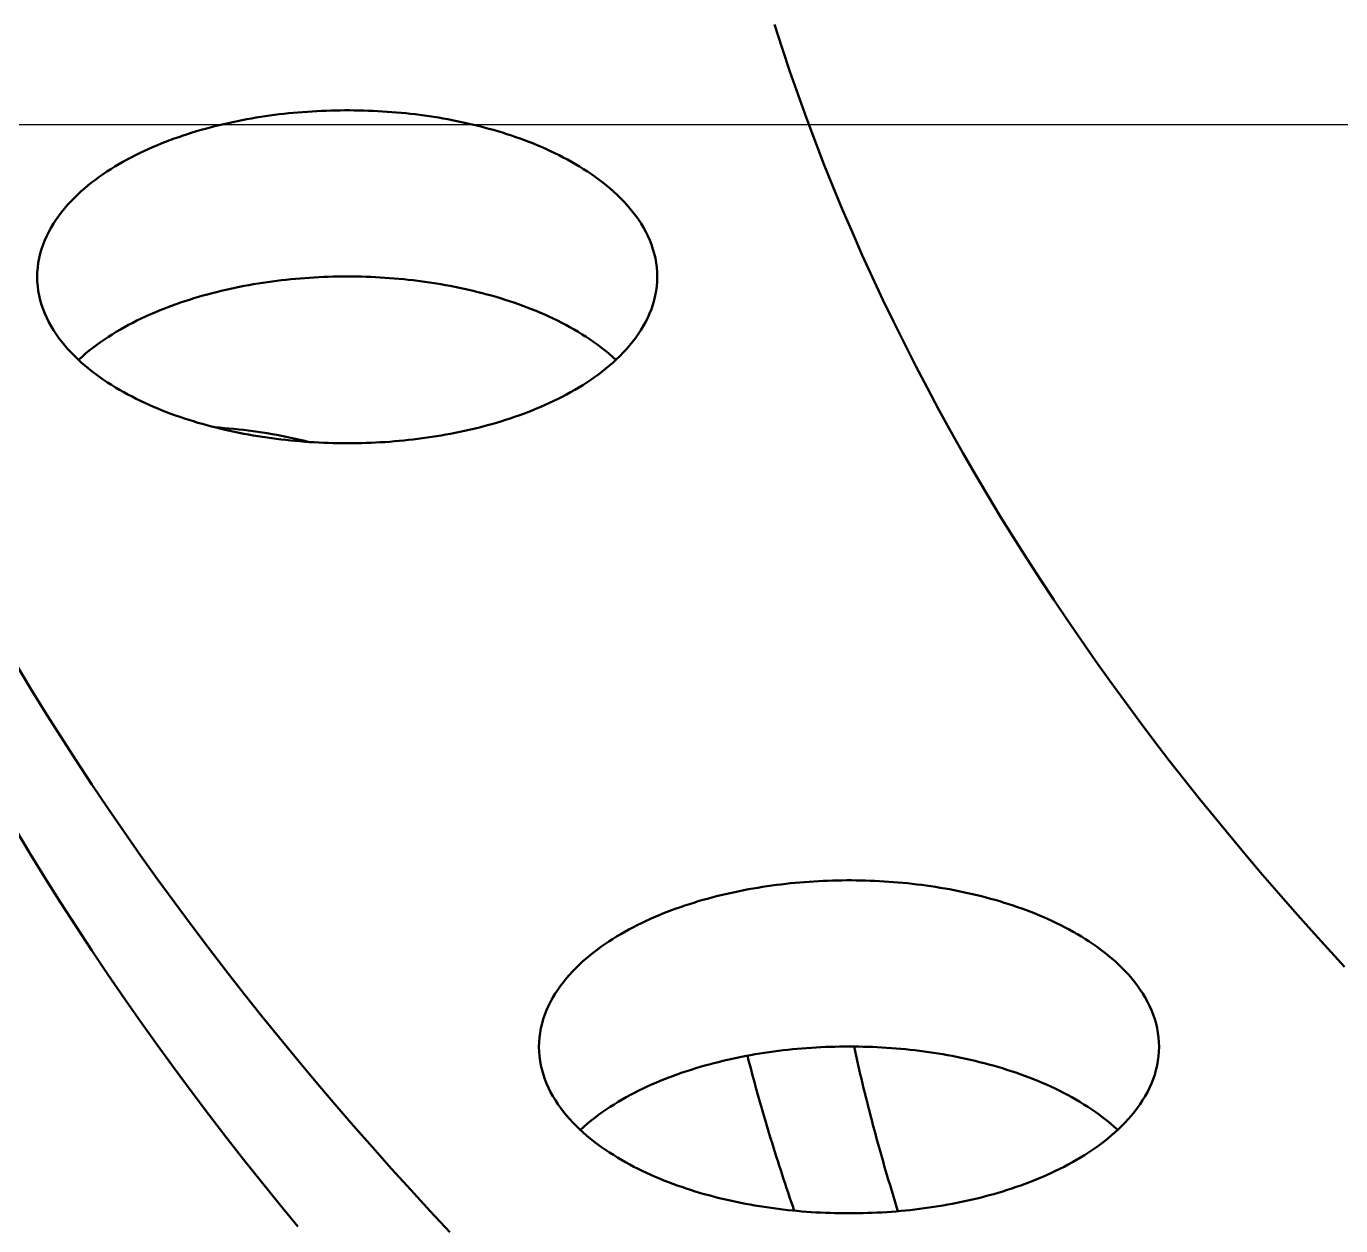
# Model space of a CAD drawing. Header units: millimetres. Extents: x 0 to 841, y 0 to 594.
# Drawn here: x 158.03 to 191.67, y 310.34 to 341.02 of the extents above; entities that cross this region are included whole.
import ezdxf

# ---------------------------------------------------------------- set-up
doc = ezdxf.new("R2010")
doc.units = ezdxf.units.MM
for name, color, linetype, lineweight in [('COTA', 7, 'CONTINUOUS', 25), ('FINA', 7, 'CONTINUOUS', 25), ('VIS', 7, 'CONTINUOUS', 50)]:
    doc.layers.add(name, color=color, linetype=linetype, lineweight=lineweight)

msp = doc.modelspace()

# ---------------------------------------------------------------- linework, layer by layer
at = {"layer": 'COTA'}
msp.add_line((335.5, 338.504), (144.213, 338.504), dxfattribs=at)
at = {"layer": 'FINA'}
for points in [[(177.18, 341.065), (177.373, 340.464), (177.572, 339.865), (177.779, 339.268), (177.994, 338.675), (178.215, 338.083), (178.443, 337.495), (178.678, 336.909), (178.92, 336.326), (179.169, 335.746), (179.424, 335.168), (179.685, 334.594), (179.953, 334.022), (180.228, 333.454), (180.508, 332.888), (180.795, 332.326), (181.088, 331.767), (181.386, 331.21), (181.69, 330.657), (182, 330.108), (182.316, 329.561), (182.637, 329.017), (182.964, 328.477), (183.296, 327.94), (183.633, 327.407), (183.975, 326.876), (184.322, 326.349), (184.674, 325.825), (185.032, 325.305), (185.393, 324.787), (185.76, 324.274), (186.131, 323.763), (186.507, 323.256), (186.887, 322.752), (187.271, 322.251), (187.66, 321.754), (188.053, 321.26), (188.45, 320.769), (188.851, 320.282), (189.256, 319.797), (189.665, 319.317), (190.078, 318.839), (190.494, 318.365), (190.915, 317.893), (191.338, 317.426), (191.766, 316.961)], [(177.18, 341.065), (177.373, 340.464), (177.572, 339.865), (177.779, 339.268), (177.994, 338.675), (178.215, 338.083), (178.443, 337.495), (178.678, 336.909), (178.92, 336.326), (179.169, 335.746), (179.424, 335.168), (179.685, 334.594), (179.953, 334.022), (180.228, 333.454), (180.508, 332.888), (180.795, 332.326), (181.088, 331.767), (181.386, 331.21), (181.69, 330.657), (182, 330.108), (182.316, 329.561), (182.637, 329.017), (182.964, 328.477), (183.296, 327.94), (183.633, 327.407), (183.975, 326.876), (184.322, 326.349), (184.674, 325.825), (185.032, 325.305), (185.393, 324.787), (185.76, 324.274), (186.131, 323.763), (186.507, 323.256), (186.887, 322.752), (187.271, 322.251), (187.66, 321.754), (188.053, 321.26), (188.45, 320.769), (188.851, 320.282), (189.256, 319.797), (189.665, 319.317), (190.078, 318.839), (190.494, 318.365), (190.915, 317.893), (191.338, 317.426), (191.766, 316.961)], [(158.31, 334.615), (158.313, 334.735), (158.323, 334.854), (158.338, 334.974), (158.36, 335.092), (158.388, 335.209), (158.421, 335.324), (158.46, 335.438), (158.504, 335.55), (158.553, 335.66), (158.606, 335.767), (158.664, 335.873), (158.726, 335.976), (158.792, 336.076), (158.861, 336.174), (158.934, 336.27), (159.01, 336.363), (159.088, 336.454), (159.17, 336.543), (159.253, 336.629), (159.339, 336.713), (159.428, 336.794), (159.518, 336.874), (159.61, 336.951), (159.704, 337.026), (159.799, 337.099), (159.896, 337.17), (159.995, 337.239), (160.094, 337.306), (160.195, 337.371), (160.298, 337.434), (160.401, 337.496), (160.505, 337.556), (160.61, 337.614), (160.716, 337.67), (160.823, 337.725), (160.931, 337.778), (161.04, 337.83), (161.149, 337.88), (161.259, 337.928), (161.37, 337.975), (161.481, 338.021), (161.593, 338.065), (161.705, 338.108), (161.818, 338.15), (161.931, 338.19), (162.045, 338.229), (162.159, 338.266), (162.273, 338.302), (162.388, 338.337), (162.504, 338.371), (162.619, 338.404), (162.735, 338.435), (162.852, 338.465), (162.968, 338.494), (163.085, 338.522), (163.203, 338.549), (163.32, 338.574), (163.438, 338.599), (163.556, 338.622), (163.674, 338.644), (163.792, 338.666), (163.91, 338.686), (164.029, 338.705), (164.148, 338.723), (164.267, 338.74), (164.386, 338.756), (164.505, 338.771), (164.625, 338.784), (164.744, 338.797), (164.864, 338.809), (164.983, 338.82), (165.103, 338.83), (165.223, 338.839), (165.343, 338.847), (165.463, 338.853), (165.583, 338.859), (165.703, 338.864), (165.823, 338.868), (165.943, 338.871), (166.064, 338.873), (166.184, 338.874), (166.304, 338.874), (166.424, 338.873), (166.544, 338.871), (166.664, 338.868), (166.785, 338.864), (166.905, 338.859), (167.025, 338.853), (167.145, 338.847), (167.265, 338.839), (167.385, 338.83), (167.504, 338.82), (167.624, 338.809), (167.744, 338.797), (167.863, 338.784), (167.982, 338.771), (168.102, 338.756), (168.221, 338.74), (168.34, 338.723), (168.459, 338.705), (168.577, 338.686), (168.696, 338.666), (168.814, 338.644), (168.932, 338.622), (169.05, 338.599), (169.168, 338.574), (169.285, 338.549), (169.402, 338.522), (169.519, 338.494), (169.636, 338.465), (169.752, 338.435), (169.868, 338.404), (169.984, 338.371), (170.099, 338.337), (170.214, 338.302), (170.329, 338.266), (170.443, 338.229), (170.557, 338.19), (170.67, 338.15), (170.783, 338.108), (170.895, 338.065), (171.007, 338.021), (171.118, 337.975), (171.229, 337.928), (171.339, 337.88), (171.448, 337.83), (171.557, 337.778), (171.664, 337.725), (171.771, 337.67), (171.877, 337.614), (171.983, 337.556), (172.087, 337.496), (172.19, 337.434), (172.292, 337.371), (172.393, 337.306), (172.493, 337.239), (172.591, 337.17), (172.688, 337.099), (172.784, 337.026), (172.878, 336.951), (172.97, 336.874), (173.06, 336.794), (173.148, 336.713), (173.234, 336.629), (173.318, 336.543), (173.4, 336.454), (173.478, 336.363), (173.554, 336.27), (173.627, 336.174), (173.696, 336.076), (173.762, 335.976), (173.824, 335.873), (173.882, 335.767), (173.935, 335.66), (173.984, 335.55), (174.028, 335.438), (174.067, 335.324), (174.1, 335.209), (174.128, 335.092), (174.149, 334.974), (174.165, 334.854), (174.174, 334.735), (174.178, 334.615)], [(171.854, 331.603), (171.747, 331.546), (171.639, 331.492), (171.53, 331.438), (171.421, 331.387), (171.311, 331.337), (171.2, 331.288), (171.089, 331.241), (170.977, 331.196), (170.864, 331.152), (170.751, 331.109), (170.637, 331.068), (170.523, 331.028), (170.409, 330.989), (170.294, 330.952), (170.178, 330.916), (170.063, 330.881), (169.946, 330.847), (169.83, 330.815), (169.713, 330.784), (169.596, 330.754), (169.479, 330.725), (169.361, 330.697), (169.243, 330.671), (169.125, 330.646), (169.006, 330.621), (168.887, 330.598), (168.769, 330.576), (168.649, 330.556), (168.53, 330.536), (168.411, 330.517), (168.291, 330.499), (168.171, 330.483), (168.051, 330.467), (167.931, 330.452), (167.811, 330.439), (167.691, 330.426), (167.571, 330.415), (167.45, 330.405), (167.33, 330.395), (167.209, 330.387), (167.088, 330.379), (166.968, 330.373), (166.847, 330.367), (166.726, 330.363), (166.605, 330.359), (166.484, 330.357), (166.363, 330.355), (166.242, 330.355), (166.122, 330.355), (166.001, 330.357), (165.88, 330.359), (165.759, 330.363), (165.638, 330.367), (165.517, 330.373), (165.397, 330.379), (165.276, 330.387), (165.155, 330.395), (165.035, 330.405), (164.914, 330.415), (164.794, 330.427), (164.674, 330.439), (164.553, 330.453), (164.433, 330.467), (164.314, 330.483), (164.194, 330.5), (164.074, 330.517), (163.955, 330.536), (163.835, 330.556), (163.716, 330.577), (163.597, 330.599), (163.479, 330.622), (163.36, 330.646), (163.242, 330.672), (163.124, 330.698), (163.006, 330.726), (162.889, 330.755), (162.772, 330.785), (162.655, 330.816), (162.539, 330.848), (162.422, 330.882), (162.307, 330.917), (162.191, 330.953), (162.076, 330.99), (161.962, 331.029), (161.848, 331.069), (161.734, 331.11), (161.621, 331.153), (161.508, 331.197), (161.396, 331.243), (161.285, 331.29), (161.174, 331.338), (161.064, 331.388), (160.955, 331.44), (160.846, 331.493), (160.738, 331.548), (160.631, 331.604), (160.525, 331.662), (160.42, 331.722), (160.316, 331.783), (160.213, 331.847), (160.111, 331.912), (160.011, 331.979), (159.912, 332.048), (159.814, 332.119), (159.718, 332.192), (159.623, 332.268), (159.53, 332.345), (159.439, 332.425), (159.35, 332.506), (159.263, 332.591), (159.178, 332.677), (159.096, 332.766), (159.017, 332.857), (158.941, 332.951), (158.867, 333.047), (158.797, 333.145), (158.731, 333.246), (158.668, 333.35), (158.61, 333.455), (158.555, 333.564), (158.506, 333.674), (158.462, 333.786), (158.422, 333.901), (158.389, 334.017), (158.361, 334.134), (158.339, 334.253), (158.323, 334.373), (158.313, 334.494), (158.31, 334.615)], [(159.369, 332.488), (159.458, 332.569), (159.549, 332.648), (159.642, 332.725), (159.737, 332.8), (159.833, 332.872), (159.931, 332.942), (160.03, 333.011), (160.131, 333.077), (160.232, 333.142), (160.335, 333.205), (160.439, 333.266), (160.544, 333.325), (160.65, 333.383), (160.757, 333.439), (160.864, 333.493), (160.973, 333.546), (161.082, 333.597), (161.192, 333.647), (161.302, 333.695), (161.413, 333.741), (161.525, 333.786), (161.637, 333.83), (161.75, 333.873), (161.863, 333.914), (161.977, 333.953), (162.091, 333.992), (162.206, 334.029), (162.321, 334.065), (162.436, 334.099), (162.552, 334.133), (162.668, 334.165), (162.785, 334.196), (162.901, 334.225), (163.019, 334.254), (163.136, 334.281), (163.253, 334.308), (163.371, 334.333), (163.489, 334.357), (163.608, 334.38), (163.726, 334.402), (163.845, 334.423), (163.964, 334.442), (164.083, 334.461), (164.202, 334.478), (164.321, 334.495), (164.441, 334.51), (164.561, 334.525), (164.68, 334.538), (164.8, 334.551), (164.92, 334.562), (165.04, 334.573), (165.16, 334.582), (165.281, 334.59), (165.401, 334.598), (165.521, 334.604), (165.642, 334.61), (165.762, 334.614), (165.882, 334.618), (166.003, 334.62), (166.123, 334.621), (166.244, 334.622), (166.364, 334.621), (166.485, 334.62), (166.605, 334.618), (166.726, 334.614), (166.846, 334.61), (166.967, 334.604), (167.087, 334.598), (167.207, 334.59), (167.327, 334.582), (167.448, 334.573), (167.568, 334.562), (167.688, 334.551), (167.807, 334.538), (167.927, 334.525), (168.047, 334.51), (168.166, 334.495), (168.286, 334.478), (168.405, 334.461), (168.524, 334.442), (168.643, 334.423), (168.762, 334.402), (168.88, 334.38), (168.998, 334.357), (169.116, 334.333), (169.234, 334.308), (169.352, 334.281), (169.469, 334.254), (169.586, 334.225), (169.703, 334.196), (169.82, 334.165), (169.936, 334.133), (170.051, 334.099), (170.167, 334.065), (170.282, 334.029), (170.397, 333.992), (170.511, 333.953), (170.625, 333.914), (170.738, 333.873), (170.851, 333.83), (170.963, 333.786), (171.075, 333.741), (171.186, 333.695), (171.296, 333.647), (171.406, 333.597), (171.515, 333.546), (171.624, 333.493), (171.731, 333.439), (171.838, 333.383), (171.944, 333.325), (172.049, 333.266), (172.153, 333.205), (172.255, 333.142), (172.357, 333.077), (172.457, 333.011), (172.557, 332.942), (172.654, 332.872), (172.751, 332.8), (172.845, 332.725), (172.938, 332.648), (173.029, 332.569), (173.119, 332.488)], [(174.178, 334.615), (174.174, 334.494), (174.165, 334.373), (174.149, 334.253), (174.127, 334.134), (174.099, 334.016), (174.065, 333.9), (174.026, 333.786), (173.981, 333.673), (173.932, 333.563), (173.878, 333.455), (173.819, 333.349), (173.757, 333.245), (173.69, 333.144), (173.62, 333.046), (173.546, 332.95), (173.47, 332.856), (173.39, 332.765), (173.308, 332.676), (173.224, 332.589), (173.137, 332.505), (173.047, 332.423), (172.956, 332.344), (172.863, 332.266), (172.769, 332.191), (172.672, 332.118), (172.574, 332.047), (172.475, 331.978), (172.374, 331.911), (172.272, 331.845), (172.169, 331.782), (172.065, 331.72), (171.96, 331.661), (171.854, 331.603)], [(162.855, 330.763), (162.977, 330.755), (163.1, 330.745), (163.222, 330.734), (163.345, 330.723), (163.467, 330.71), (163.589, 330.696), (163.711, 330.681), (163.833, 330.665), (163.955, 330.648), (164.076, 330.63), (164.198, 330.611), (164.319, 330.59), (164.44, 330.569), (164.561, 330.546), (164.681, 330.523), (164.802, 330.498), (164.922, 330.472), (165.041, 330.445), (165.161, 330.416), (165.28, 330.387)], [(157.753, 324.73), (158.132, 324.102), (158.518, 323.477), (158.91, 322.857), (159.308, 322.24), (159.712, 321.627), (160.122, 321.018), (160.537, 320.413), (160.958, 319.811), (161.384, 319.214), (161.815, 318.62), (162.252, 318.03), (162.694, 317.444), (163.141, 316.862), (163.593, 316.284), (164.05, 315.709), (164.512, 315.139), (164.978, 314.572), (165.449, 314.009), (165.925, 313.45), (166.405, 312.894), (166.889, 312.343), (167.377, 311.795), (167.87, 311.251), (168.367, 310.711), (168.868, 310.174)], [(157.753, 320.478), (158.132, 319.849), (158.518, 319.225), (158.91, 318.605), (159.308, 317.988), (159.712, 317.375), (160.122, 316.766), (160.537, 316.16), (160.958, 315.559), (161.384, 314.962), (161.815, 314.368), (162.252, 313.778), (162.694, 313.192), (163.141, 312.61), (163.593, 312.031), (164.05, 311.457), (164.512, 310.886), (164.978, 310.32)], [(171.15, 314.913), (171.153, 315.034), (171.163, 315.153), (171.178, 315.273), (171.2, 315.391), (171.228, 315.508), (171.261, 315.623), (171.3, 315.737), (171.344, 315.849), (171.393, 315.959), (171.446, 316.066), (171.504, 316.172), (171.566, 316.274), (171.632, 316.375), (171.701, 316.473), (171.774, 316.569), (171.85, 316.662), (171.928, 316.753), (172.009, 316.842), (172.093, 316.928), (172.179, 317.012), (172.268, 317.093), (172.358, 317.173), (172.45, 317.25), (172.544, 317.325), (172.639, 317.398), (172.736, 317.469), (172.835, 317.538), (172.934, 317.605), (173.035, 317.67), (173.138, 317.733), (173.241, 317.795), (173.345, 317.855), (173.45, 317.913), (173.556, 317.969), (173.663, 318.024), (173.771, 318.077), (173.88, 318.129), (173.989, 318.179), (174.099, 318.227), (174.21, 318.274), (174.321, 318.32), (174.432, 318.364), (174.545, 318.407), (174.658, 318.449), (174.771, 318.489), (174.885, 318.528), (174.999, 318.565), (175.113, 318.601), (175.228, 318.636), (175.344, 318.67), (175.459, 318.703), (175.575, 318.734), (175.692, 318.764), (175.808, 318.793), (175.925, 318.821), (176.042, 318.848), (176.16, 318.873), (176.278, 318.898), (176.395, 318.921), (176.514, 318.943), (176.632, 318.965), (176.75, 318.985), (176.869, 319.004), (176.988, 319.022), (177.107, 319.039), (177.226, 319.055), (177.345, 319.07), (177.465, 319.083), (177.584, 319.096), (177.704, 319.108), (177.823, 319.119), (177.943, 319.129), (178.063, 319.138), (178.183, 319.146), (178.303, 319.152), (178.423, 319.158), (178.543, 319.163), (178.663, 319.167), (178.783, 319.17), (178.904, 319.172), (179.024, 319.173), (179.144, 319.173), (179.264, 319.172), (179.384, 319.17), (179.504, 319.167), (179.625, 319.163), (179.745, 319.158), (179.865, 319.152), (179.985, 319.146), (180.105, 319.138), (180.224, 319.129), (180.344, 319.119), (180.464, 319.108), (180.584, 319.096), (180.703, 319.083), (180.822, 319.07), (180.942, 319.055), (181.061, 319.039), (181.18, 319.022), (181.299, 319.004), (181.417, 318.985), (181.536, 318.965), (181.654, 318.943), (181.772, 318.921), (181.89, 318.898), (182.008, 318.873), (182.125, 318.848), (182.242, 318.821), (182.359, 318.793), (182.476, 318.764), (182.592, 318.734), (182.708, 318.703), (182.824, 318.67), (182.939, 318.636), (183.054, 318.601), (183.169, 318.565), (183.283, 318.528), (183.397, 318.489), (183.51, 318.449), (183.623, 318.407), (183.735, 318.364), (183.847, 318.32), (183.958, 318.274), (184.069, 318.227), (184.179, 318.179), (184.288, 318.129), (184.396, 318.077), (184.504, 318.024), (184.611, 317.969), (184.717, 317.913), (184.823, 317.855), (184.927, 317.795), (185.03, 317.733), (185.132, 317.67), (185.233, 317.605), (185.333, 317.538), (185.431, 317.469), (185.528, 317.398), (185.624, 317.325), (185.718, 317.25), (185.81, 317.173), (185.9, 317.093), (185.988, 317.012), (186.074, 316.928), (186.158, 316.842), (186.24, 316.753), (186.318, 316.662), (186.394, 316.569), (186.467, 316.473), (186.536, 316.375), (186.602, 316.274), (186.664, 316.172), (186.722, 316.066), (186.775, 315.959), (186.824, 315.849), (186.868, 315.737), (186.907, 315.623), (186.94, 315.508), (186.968, 315.391), (186.989, 315.273), (187.005, 315.153), (187.014, 315.034), (187.018, 314.913)], [(184.694, 311.902), (184.587, 311.845), (184.479, 311.79), (184.37, 311.737), (184.261, 311.686), (184.151, 311.636), (184.04, 311.587), (183.929, 311.54), (183.817, 311.495), (183.704, 311.451), (183.591, 311.408), (183.477, 311.367), (183.363, 311.327), (183.249, 311.288), (183.134, 311.251), (183.018, 311.215), (182.903, 311.18), (182.786, 311.146), (182.67, 311.114), (182.553, 311.083), (182.436, 311.053), (182.318, 311.024), (182.201, 310.996), (182.083, 310.97), (181.965, 310.945), (181.846, 310.92), (181.727, 310.897), (181.609, 310.875), (181.489, 310.854), (181.37, 310.835), (181.251, 310.816), (181.131, 310.798), (181.011, 310.782), (180.891, 310.766), (180.771, 310.751), (180.651, 310.738), (180.531, 310.725), (180.411, 310.714), (180.29, 310.703), (180.17, 310.694), (180.049, 310.686), (179.928, 310.678), (179.808, 310.672), (179.687, 310.666), (179.566, 310.662), (179.445, 310.658), (179.324, 310.656), (179.203, 310.654), (179.082, 310.654), (178.961, 310.654), (178.841, 310.656), (178.72, 310.658), (178.599, 310.662), (178.478, 310.666), (178.357, 310.672), (178.236, 310.678), (178.116, 310.686), (177.995, 310.694), (177.875, 310.704), (177.754, 310.714), (177.634, 310.726), (177.514, 310.738), (177.393, 310.752), (177.273, 310.766), (177.153, 310.782), (177.034, 310.799), (176.914, 310.816), (176.795, 310.835), (176.675, 310.855), (176.556, 310.876), (176.437, 310.898), (176.319, 310.921), (176.2, 310.945), (176.082, 310.971), (175.964, 310.997), (175.846, 311.025), (175.729, 311.053), (175.612, 311.083), (175.495, 311.115), (175.379, 311.147), (175.262, 311.181), (175.147, 311.215), (175.031, 311.252), (174.916, 311.289), (174.802, 311.328), (174.688, 311.368), (174.574, 311.409), (174.461, 311.452), (174.348, 311.496), (174.236, 311.541), (174.125, 311.589), (174.014, 311.637), (173.904, 311.687), (173.795, 311.739), (173.686, 311.792), (173.578, 311.846), (173.471, 311.903), (173.365, 311.961), (173.26, 312.021), (173.156, 312.082), (173.053, 312.146), (172.951, 312.211), (172.851, 312.278), (172.752, 312.347), (172.654, 312.418), (172.558, 312.491), (172.463, 312.567), (172.37, 312.644), (172.279, 312.724), (172.19, 312.805), (172.103, 312.889), (172.018, 312.976), (171.936, 313.065), (171.857, 313.156), (171.78, 313.25), (171.707, 313.346), (171.637, 313.444), (171.571, 313.545), (171.508, 313.649), (171.449, 313.754), (171.395, 313.863), (171.346, 313.973), (171.301, 314.085), (171.262, 314.2), (171.229, 314.316), (171.201, 314.433), (171.179, 314.552), (171.163, 314.672), (171.153, 314.793), (171.15, 314.913)], [(172.209, 312.787), (172.298, 312.868), (172.389, 312.947), (172.482, 313.024), (172.577, 313.098), (172.673, 313.171), (172.771, 313.241), (172.87, 313.31), (172.971, 313.376), (173.072, 313.441), (173.175, 313.504), (173.279, 313.565), (173.384, 313.624), (173.49, 313.682), (173.597, 313.738), (173.704, 313.792), (173.813, 313.845), (173.922, 313.896), (174.031, 313.945), (174.142, 313.994), (174.253, 314.04), (174.365, 314.085), (174.477, 314.129), (174.59, 314.172), (174.703, 314.213), (174.817, 314.252), (174.931, 314.291), (175.046, 314.328), (175.161, 314.364), (175.276, 314.398), (175.392, 314.432), (175.508, 314.464), (175.625, 314.495), (175.741, 314.524), (175.858, 314.553), (175.976, 314.58), (176.093, 314.607), (176.211, 314.632), (176.329, 314.656), (176.448, 314.679), (176.566, 314.701), (176.685, 314.721), (176.804, 314.741), (176.923, 314.76), (177.042, 314.777), (177.161, 314.794), (177.281, 314.809), (177.401, 314.824), (177.52, 314.837), (177.64, 314.85), (177.76, 314.861), (177.88, 314.872), (178, 314.881), (178.12, 314.889), (178.241, 314.897), (178.361, 314.903), (178.481, 314.909), (178.602, 314.913), (178.722, 314.916), (178.843, 314.919), (178.963, 314.92), (179.084, 314.921), (179.204, 314.92), (179.325, 314.919), (179.445, 314.916), (179.566, 314.913), (179.686, 314.909), (179.807, 314.903), (179.927, 314.897), (180.047, 314.889), (180.167, 314.881), (180.288, 314.872), (180.408, 314.861), (180.528, 314.85), (180.647, 314.837), (180.767, 314.824), (180.887, 314.809), (181.006, 314.794), (181.126, 314.777), (181.245, 314.76), (181.364, 314.741), (181.483, 314.721), (181.601, 314.701), (181.72, 314.679), (181.838, 314.656), (181.956, 314.632), (182.074, 314.607), (182.192, 314.58), (182.309, 314.553), (182.426, 314.524), (182.543, 314.495), (182.659, 314.464), (182.776, 314.432), (182.891, 314.398), (183.007, 314.364), (183.122, 314.328), (183.237, 314.291), (183.351, 314.252), (183.465, 314.213), (183.578, 314.172), (183.691, 314.129), (183.803, 314.085), (183.915, 314.04), (184.026, 313.994), (184.136, 313.945), (184.246, 313.896), (184.355, 313.845), (184.464, 313.792), (184.571, 313.738), (184.678, 313.682), (184.784, 313.624), (184.889, 313.565), (184.992, 313.504), (185.095, 313.441), (185.197, 313.376), (185.297, 313.31), (185.397, 313.241), (185.494, 313.171), (185.591, 313.098), (185.685, 313.024), (185.778, 312.947), (185.869, 312.868), (185.959, 312.787)], [(179.212, 314.92), (179.238, 314.802), (179.265, 314.684), (179.291, 314.566), (179.318, 314.447), (179.346, 314.329), (179.373, 314.211), (179.401, 314.093), (179.429, 313.976), (179.458, 313.858), (179.487, 313.74), (179.516, 313.623), (179.545, 313.505), (179.575, 313.388), (179.605, 313.27), (179.635, 313.153), (179.666, 313.036), (179.697, 312.918), (179.728, 312.801), (179.759, 312.684), (179.791, 312.567), (179.823, 312.45), (179.855, 312.334), (179.888, 312.217), (179.921, 312.1), (179.954, 311.984), (179.987, 311.867), (180.021, 311.751), (180.055, 311.635), (180.089, 311.518), (180.124, 311.402), (180.159, 311.286), (180.194, 311.17), (180.229, 311.054), (180.265, 310.939), (180.301, 310.823), (180.337, 310.707)], [(187.018, 314.913), (187.014, 314.793), (187.005, 314.672), (186.989, 314.552), (186.967, 314.433), (186.939, 314.315), (186.905, 314.199), (186.866, 314.085), (186.821, 313.972), (186.772, 313.862), (186.718, 313.754), (186.659, 313.648), (186.597, 313.544), (186.53, 313.443), (186.46, 313.345), (186.386, 313.248), (186.31, 313.155), (186.23, 313.064), (186.148, 312.975), (186.064, 312.888), (185.977, 312.804), (185.887, 312.722), (185.796, 312.643), (185.703, 312.565), (185.609, 312.49), (185.512, 312.417), (185.414, 312.346), (185.315, 312.277), (185.214, 312.21), (185.112, 312.144), (185.009, 312.081), (184.905, 312.019), (184.8, 311.96), (184.694, 311.902)], [(176.483, 314.685), (176.513, 314.567), (176.544, 314.45), (176.576, 314.332), (176.607, 314.214), (176.639, 314.096), (176.671, 313.979), (176.703, 313.861), (176.736, 313.744), (176.769, 313.627), (176.802, 313.509), (176.836, 313.392), (176.87, 313.275), (176.904, 313.158), (176.938, 313.041), (176.973, 312.924), (177.008, 312.808), (177.043, 312.691), (177.078, 312.574), (177.114, 312.458), (177.15, 312.341), (177.186, 312.225), (177.223, 312.109), (177.26, 311.993), (177.297, 311.877), (177.335, 311.761), (177.372, 311.645), (177.41, 311.529), (177.449, 311.413), (177.487, 311.298), (177.526, 311.182), (177.565, 311.067), (177.604, 310.951), (177.644, 310.836), (177.684, 310.721)]]:
    msp.add_lwpolyline(points, dxfattribs=at)
at = {"layer": 'VIS'}
for points in [[(177.18, 341.065), (177.373, 340.464), (177.572, 339.865), (177.779, 339.268), (177.994, 338.675), (178.215, 338.083), (178.443, 337.495), (178.678, 336.909), (178.92, 336.326), (179.169, 335.746), (179.424, 335.168), (179.685, 334.594), (179.953, 334.022), (180.228, 333.454), (180.508, 332.888), (180.795, 332.326), (181.088, 331.767), (181.386, 331.21), (181.69, 330.657), (182, 330.108), (182.316, 329.561), (182.637, 329.017), (182.964, 328.477), (183.296, 327.94), (183.633, 327.407), (183.975, 326.876), (184.322, 326.349), (184.674, 325.825), (185.032, 325.305), (185.393, 324.787), (185.76, 324.274), (186.131, 323.763), (186.507, 323.256), (186.887, 322.752), (187.271, 322.251), (187.66, 321.754), (188.053, 321.26), (188.45, 320.769), (188.851, 320.282), (189.256, 319.797), (189.665, 319.317), (190.078, 318.839), (190.494, 318.365), (190.915, 317.893), (191.338, 317.426), (191.766, 316.961)], [(177.18, 341.065), (177.373, 340.464), (177.572, 339.865), (177.779, 339.268), (177.994, 338.675), (178.215, 338.083), (178.443, 337.495), (178.678, 336.909), (178.92, 336.326), (179.169, 335.746), (179.424, 335.168), (179.685, 334.594), (179.953, 334.022), (180.228, 333.454), (180.508, 332.888), (180.795, 332.326), (181.088, 331.767), (181.386, 331.21), (181.69, 330.657), (182, 330.108), (182.316, 329.561), (182.637, 329.017), (182.964, 328.477), (183.296, 327.94), (183.633, 327.407), (183.975, 326.876), (184.322, 326.349), (184.674, 325.825), (185.032, 325.305), (185.393, 324.787), (185.76, 324.274), (186.131, 323.763), (186.507, 323.256), (186.887, 322.752), (187.271, 322.251), (187.66, 321.754), (188.053, 321.26), (188.45, 320.769), (188.851, 320.282), (189.256, 319.797), (189.665, 319.317), (190.078, 318.839), (190.494, 318.365), (190.915, 317.893), (191.338, 317.426), (191.766, 316.961)], [(158.31, 334.615), (158.313, 334.735), (158.323, 334.854), (158.338, 334.974), (158.36, 335.092), (158.388, 335.209), (158.421, 335.324), (158.46, 335.438), (158.504, 335.55), (158.553, 335.66), (158.606, 335.767), (158.664, 335.873), (158.726, 335.976), (158.792, 336.076), (158.861, 336.174), (158.934, 336.27), (159.01, 336.363), (159.088, 336.454), (159.17, 336.543), (159.253, 336.629), (159.339, 336.713), (159.428, 336.794), (159.518, 336.874), (159.61, 336.951), (159.704, 337.026), (159.799, 337.099), (159.896, 337.17), (159.995, 337.239), (160.094, 337.306), (160.195, 337.371), (160.298, 337.434), (160.401, 337.496), (160.505, 337.556), (160.61, 337.614), (160.716, 337.67), (160.823, 337.725), (160.931, 337.778), (161.04, 337.83), (161.149, 337.88), (161.259, 337.928), (161.37, 337.975), (161.481, 338.021), (161.593, 338.065), (161.705, 338.108), (161.818, 338.15), (161.931, 338.19), (162.045, 338.229), (162.159, 338.266), (162.273, 338.302), (162.388, 338.337), (162.504, 338.371), (162.619, 338.404), (162.735, 338.435), (162.852, 338.465), (162.968, 338.494), (163.085, 338.522), (163.203, 338.549), (163.32, 338.574), (163.438, 338.599), (163.556, 338.622), (163.674, 338.644), (163.792, 338.666), (163.91, 338.686), (164.029, 338.705), (164.148, 338.723), (164.267, 338.74), (164.386, 338.756), (164.505, 338.771), (164.625, 338.784), (164.744, 338.797), (164.864, 338.809), (164.983, 338.82), (165.103, 338.83), (165.223, 338.839), (165.343, 338.847), (165.463, 338.853), (165.583, 338.859), (165.703, 338.864), (165.823, 338.868), (165.943, 338.871), (166.064, 338.873), (166.184, 338.874), (166.304, 338.874), (166.424, 338.873), (166.544, 338.871), (166.664, 338.868), (166.785, 338.864), (166.905, 338.859), (167.025, 338.853), (167.145, 338.847), (167.265, 338.839), (167.385, 338.83), (167.504, 338.82), (167.624, 338.809), (167.744, 338.797), (167.863, 338.784), (167.982, 338.771), (168.102, 338.756), (168.221, 338.74), (168.34, 338.723), (168.459, 338.705), (168.577, 338.686), (168.696, 338.666), (168.814, 338.644), (168.932, 338.622), (169.05, 338.599), (169.168, 338.574), (169.285, 338.549), (169.402, 338.522), (169.519, 338.494), (169.636, 338.465), (169.752, 338.435), (169.868, 338.404), (169.984, 338.371), (170.099, 338.337), (170.214, 338.302), (170.329, 338.266), (170.443, 338.229), (170.557, 338.19), (170.67, 338.15), (170.783, 338.108), (170.895, 338.065), (171.007, 338.021), (171.118, 337.975), (171.229, 337.928), (171.339, 337.88), (171.448, 337.83), (171.557, 337.778), (171.664, 337.725), (171.771, 337.67), (171.877, 337.614), (171.983, 337.556), (172.087, 337.496), (172.19, 337.434), (172.292, 337.371), (172.393, 337.306), (172.493, 337.239), (172.591, 337.17), (172.688, 337.099), (172.784, 337.026), (172.878, 336.951), (172.97, 336.874), (173.06, 336.794), (173.148, 336.713), (173.234, 336.629), (173.318, 336.543), (173.4, 336.454), (173.478, 336.363), (173.554, 336.27), (173.627, 336.174), (173.696, 336.076), (173.762, 335.976), (173.824, 335.873), (173.882, 335.767), (173.935, 335.66), (173.984, 335.55), (174.028, 335.438), (174.067, 335.324), (174.1, 335.209), (174.128, 335.092), (174.149, 334.974), (174.165, 334.854), (174.174, 334.735), (174.178, 334.615)], [(171.854, 331.603), (171.747, 331.546), (171.639, 331.492), (171.53, 331.438), (171.421, 331.387), (171.311, 331.337), (171.2, 331.288), (171.089, 331.241), (170.977, 331.196), (170.864, 331.152), (170.751, 331.109), (170.637, 331.068), (170.523, 331.028), (170.409, 330.989), (170.294, 330.952), (170.178, 330.916), (170.063, 330.881), (169.946, 330.847), (169.83, 330.815), (169.713, 330.784), (169.596, 330.754), (169.479, 330.725), (169.361, 330.697), (169.243, 330.671), (169.125, 330.646), (169.006, 330.621), (168.887, 330.598), (168.769, 330.576), (168.649, 330.556), (168.53, 330.536), (168.411, 330.517), (168.291, 330.499), (168.171, 330.483), (168.051, 330.467), (167.931, 330.452), (167.811, 330.439), (167.691, 330.426), (167.571, 330.415), (167.45, 330.405), (167.33, 330.395), (167.209, 330.387), (167.088, 330.379), (166.968, 330.373), (166.847, 330.367), (166.726, 330.363), (166.605, 330.359), (166.484, 330.357), (166.363, 330.355), (166.242, 330.355), (166.122, 330.355), (166.001, 330.357), (165.88, 330.359), (165.759, 330.363), (165.638, 330.367), (165.517, 330.373), (165.397, 330.379), (165.276, 330.387), (165.155, 330.395), (165.035, 330.405), (164.914, 330.415), (164.794, 330.427), (164.674, 330.439), (164.553, 330.453), (164.433, 330.467), (164.314, 330.483), (164.194, 330.5), (164.074, 330.517), (163.955, 330.536), (163.835, 330.556), (163.716, 330.577), (163.597, 330.599), (163.479, 330.622), (163.36, 330.646), (163.242, 330.672), (163.124, 330.698), (163.006, 330.726), (162.889, 330.755), (162.772, 330.785), (162.655, 330.816), (162.539, 330.848), (162.422, 330.882), (162.307, 330.917), (162.191, 330.953), (162.076, 330.99), (161.962, 331.029), (161.848, 331.069), (161.734, 331.11), (161.621, 331.153), (161.508, 331.197), (161.396, 331.243), (161.285, 331.29), (161.174, 331.338), (161.064, 331.388), (160.955, 331.44), (160.846, 331.493), (160.738, 331.548), (160.631, 331.604), (160.525, 331.662), (160.42, 331.722), (160.316, 331.783), (160.213, 331.847), (160.111, 331.912), (160.011, 331.979), (159.912, 332.048), (159.814, 332.119), (159.718, 332.192), (159.623, 332.268), (159.53, 332.345), (159.439, 332.425), (159.35, 332.506), (159.263, 332.591), (159.178, 332.677), (159.096, 332.766), (159.017, 332.857), (158.941, 332.951), (158.867, 333.047), (158.797, 333.145), (158.731, 333.246), (158.668, 333.35), (158.61, 333.455), (158.555, 333.564), (158.506, 333.674), (158.462, 333.786), (158.422, 333.901), (158.389, 334.017), (158.361, 334.134), (158.339, 334.253), (158.323, 334.373), (158.313, 334.494), (158.31, 334.615)], [(159.369, 332.488), (159.458, 332.569), (159.549, 332.648), (159.642, 332.725), (159.737, 332.8), (159.833, 332.872), (159.931, 332.942), (160.03, 333.011), (160.131, 333.077), (160.232, 333.142), (160.335, 333.205), (160.439, 333.266), (160.544, 333.325), (160.65, 333.383), (160.757, 333.439), (160.864, 333.493), (160.973, 333.546), (161.082, 333.597), (161.192, 333.647), (161.302, 333.695), (161.413, 333.741), (161.525, 333.786), (161.637, 333.83), (161.75, 333.873), (161.863, 333.914), (161.977, 333.953), (162.091, 333.992), (162.206, 334.029), (162.321, 334.065), (162.436, 334.099), (162.552, 334.133), (162.668, 334.165), (162.785, 334.196), (162.901, 334.225), (163.019, 334.254), (163.136, 334.281), (163.253, 334.308), (163.371, 334.333), (163.489, 334.357), (163.608, 334.38), (163.726, 334.402), (163.845, 334.423), (163.964, 334.442), (164.083, 334.461), (164.202, 334.478), (164.321, 334.495), (164.441, 334.51), (164.561, 334.525), (164.68, 334.538), (164.8, 334.551), (164.92, 334.562), (165.04, 334.573), (165.16, 334.582), (165.281, 334.59), (165.401, 334.598), (165.521, 334.604), (165.642, 334.61), (165.762, 334.614), (165.882, 334.618), (166.003, 334.62), (166.123, 334.621), (166.244, 334.622), (166.364, 334.621), (166.485, 334.62), (166.605, 334.618), (166.726, 334.614), (166.846, 334.61), (166.967, 334.604), (167.087, 334.598), (167.207, 334.59), (167.327, 334.582), (167.448, 334.573), (167.568, 334.562), (167.688, 334.551), (167.807, 334.538), (167.927, 334.525), (168.047, 334.51), (168.166, 334.495), (168.286, 334.478), (168.405, 334.461), (168.524, 334.442), (168.643, 334.423), (168.762, 334.402), (168.88, 334.38), (168.998, 334.357), (169.116, 334.333), (169.234, 334.308), (169.352, 334.281), (169.469, 334.254), (169.586, 334.225), (169.703, 334.196), (169.82, 334.165), (169.936, 334.133), (170.051, 334.099), (170.167, 334.065), (170.282, 334.029), (170.397, 333.992), (170.511, 333.953), (170.625, 333.914), (170.738, 333.873), (170.851, 333.83), (170.963, 333.786), (171.075, 333.741), (171.186, 333.695), (171.296, 333.647), (171.406, 333.597), (171.515, 333.546), (171.624, 333.493), (171.731, 333.439), (171.838, 333.383), (171.944, 333.325), (172.049, 333.266), (172.153, 333.205), (172.255, 333.142), (172.357, 333.077), (172.457, 333.011), (172.557, 332.942), (172.654, 332.872), (172.751, 332.8), (172.845, 332.725), (172.938, 332.648), (173.029, 332.569), (173.119, 332.488)], [(174.178, 334.615), (174.174, 334.494), (174.165, 334.373), (174.149, 334.253), (174.127, 334.134), (174.099, 334.016), (174.065, 333.9), (174.026, 333.786), (173.981, 333.673), (173.932, 333.563), (173.878, 333.455), (173.819, 333.349), (173.757, 333.245), (173.69, 333.144), (173.62, 333.046), (173.546, 332.95), (173.47, 332.856), (173.39, 332.765), (173.308, 332.676), (173.224, 332.589), (173.137, 332.505), (173.047, 332.423), (172.956, 332.344), (172.863, 332.266), (172.769, 332.191), (172.672, 332.118), (172.574, 332.047), (172.475, 331.978), (172.374, 331.911), (172.272, 331.845), (172.169, 331.782), (172.065, 331.72), (171.96, 331.661), (171.854, 331.603)], [(162.855, 330.763), (162.977, 330.755), (163.1, 330.745), (163.222, 330.734), (163.345, 330.723), (163.467, 330.71), (163.589, 330.696), (163.711, 330.681), (163.833, 330.665), (163.955, 330.648), (164.076, 330.63), (164.198, 330.611), (164.319, 330.59), (164.44, 330.569), (164.561, 330.546), (164.681, 330.523), (164.802, 330.498), (164.922, 330.472), (165.041, 330.445), (165.161, 330.416), (165.28, 330.387)], [(157.753, 324.73), (158.132, 324.102), (158.518, 323.477), (158.91, 322.857), (159.308, 322.24), (159.712, 321.627), (160.122, 321.018), (160.537, 320.413), (160.958, 319.811), (161.384, 319.214), (161.815, 318.62), (162.252, 318.03), (162.694, 317.444), (163.141, 316.862), (163.593, 316.284), (164.05, 315.709), (164.512, 315.139), (164.978, 314.572), (165.449, 314.009), (165.925, 313.45), (166.405, 312.894), (166.889, 312.343), (167.377, 311.795), (167.87, 311.251), (168.367, 310.711), (168.868, 310.174)], [(157.753, 320.478), (158.132, 319.849), (158.518, 319.225), (158.91, 318.605), (159.308, 317.988), (159.712, 317.375), (160.122, 316.766), (160.537, 316.16), (160.958, 315.559), (161.384, 314.962), (161.815, 314.368), (162.252, 313.778), (162.694, 313.192), (163.141, 312.61), (163.593, 312.031), (164.05, 311.457), (164.512, 310.886), (164.978, 310.32)], [(171.15, 314.913), (171.153, 315.034), (171.163, 315.153), (171.178, 315.273), (171.2, 315.391), (171.228, 315.508), (171.261, 315.623), (171.3, 315.737), (171.344, 315.849), (171.393, 315.959), (171.446, 316.066), (171.504, 316.172), (171.566, 316.274), (171.632, 316.375), (171.701, 316.473), (171.774, 316.569), (171.85, 316.662), (171.928, 316.753), (172.009, 316.842), (172.093, 316.928), (172.179, 317.012), (172.268, 317.093), (172.358, 317.173), (172.45, 317.25), (172.544, 317.325), (172.639, 317.398), (172.736, 317.469), (172.835, 317.538), (172.934, 317.605), (173.035, 317.67), (173.138, 317.733), (173.241, 317.795), (173.345, 317.855), (173.45, 317.913), (173.556, 317.969), (173.663, 318.024), (173.771, 318.077), (173.88, 318.129), (173.989, 318.179), (174.099, 318.227), (174.21, 318.274), (174.321, 318.32), (174.432, 318.364), (174.545, 318.407), (174.658, 318.449), (174.771, 318.489), (174.885, 318.528), (174.999, 318.565), (175.113, 318.601), (175.228, 318.636), (175.344, 318.67), (175.459, 318.703), (175.575, 318.734), (175.692, 318.764), (175.808, 318.793), (175.925, 318.821), (176.042, 318.848), (176.16, 318.873), (176.278, 318.898), (176.395, 318.921), (176.514, 318.943), (176.632, 318.965), (176.75, 318.985), (176.869, 319.004), (176.988, 319.022), (177.107, 319.039), (177.226, 319.055), (177.345, 319.07), (177.465, 319.083), (177.584, 319.096), (177.704, 319.108), (177.823, 319.119), (177.943, 319.129), (178.063, 319.138), (178.183, 319.146), (178.303, 319.152), (178.423, 319.158), (178.543, 319.163), (178.663, 319.167), (178.783, 319.17), (178.904, 319.172), (179.024, 319.173), (179.144, 319.173), (179.264, 319.172), (179.384, 319.17), (179.504, 319.167), (179.625, 319.163), (179.745, 319.158), (179.865, 319.152), (179.985, 319.146), (180.105, 319.138), (180.224, 319.129), (180.344, 319.119), (180.464, 319.108), (180.584, 319.096), (180.703, 319.083), (180.822, 319.07), (180.942, 319.055), (181.061, 319.039), (181.18, 319.022), (181.299, 319.004), (181.417, 318.985), (181.536, 318.965), (181.654, 318.943), (181.772, 318.921), (181.89, 318.898), (182.008, 318.873), (182.125, 318.848), (182.242, 318.821), (182.359, 318.793), (182.476, 318.764), (182.592, 318.734), (182.708, 318.703), (182.824, 318.67), (182.939, 318.636), (183.054, 318.601), (183.169, 318.565), (183.283, 318.528), (183.397, 318.489), (183.51, 318.449), (183.623, 318.407), (183.735, 318.364), (183.847, 318.32), (183.958, 318.274), (184.069, 318.227), (184.179, 318.179), (184.288, 318.129), (184.396, 318.077), (184.504, 318.024), (184.611, 317.969), (184.717, 317.913), (184.823, 317.855), (184.927, 317.795), (185.03, 317.733), (185.132, 317.67), (185.233, 317.605), (185.333, 317.538), (185.431, 317.469), (185.528, 317.398), (185.624, 317.325), (185.718, 317.25), (185.81, 317.173), (185.9, 317.093), (185.988, 317.012), (186.074, 316.928), (186.158, 316.842), (186.24, 316.753), (186.318, 316.662), (186.394, 316.569), (186.467, 316.473), (186.536, 316.375), (186.602, 316.274), (186.664, 316.172), (186.722, 316.066), (186.775, 315.959), (186.824, 315.849), (186.868, 315.737), (186.907, 315.623), (186.94, 315.508), (186.968, 315.391), (186.989, 315.273), (187.005, 315.153), (187.014, 315.034), (187.018, 314.913)], [(184.694, 311.902), (184.587, 311.845), (184.479, 311.79), (184.37, 311.737), (184.261, 311.686), (184.151, 311.636), (184.04, 311.587), (183.929, 311.54), (183.817, 311.495), (183.704, 311.451), (183.591, 311.408), (183.477, 311.367), (183.363, 311.327), (183.249, 311.288), (183.134, 311.251), (183.018, 311.215), (182.903, 311.18), (182.786, 311.146), (182.67, 311.114), (182.553, 311.083), (182.436, 311.053), (182.318, 311.024), (182.201, 310.996), (182.083, 310.97), (181.965, 310.945), (181.846, 310.92), (181.727, 310.897), (181.609, 310.875), (181.489, 310.854), (181.37, 310.835), (181.251, 310.816), (181.131, 310.798), (181.011, 310.782), (180.891, 310.766), (180.771, 310.751), (180.651, 310.738), (180.531, 310.725), (180.411, 310.714), (180.29, 310.703), (180.17, 310.694), (180.049, 310.686), (179.928, 310.678), (179.808, 310.672), (179.687, 310.666), (179.566, 310.662), (179.445, 310.658), (179.324, 310.656), (179.203, 310.654), (179.082, 310.654), (178.961, 310.654), (178.841, 310.656), (178.72, 310.658), (178.599, 310.662), (178.478, 310.666), (178.357, 310.672), (178.236, 310.678), (178.116, 310.686), (177.995, 310.694), (177.875, 310.704), (177.754, 310.714), (177.634, 310.726), (177.514, 310.738), (177.393, 310.752), (177.273, 310.766), (177.153, 310.782), (177.034, 310.799), (176.914, 310.816), (176.795, 310.835), (176.675, 310.855), (176.556, 310.876), (176.437, 310.898), (176.319, 310.921), (176.2, 310.945), (176.082, 310.971), (175.964, 310.997), (175.846, 311.025), (175.729, 311.053), (175.612, 311.083), (175.495, 311.115), (175.379, 311.147), (175.262, 311.181), (175.147, 311.215), (175.031, 311.252), (174.916, 311.289), (174.802, 311.328), (174.688, 311.368), (174.574, 311.409), (174.461, 311.452), (174.348, 311.496), (174.236, 311.541), (174.125, 311.589), (174.014, 311.637), (173.904, 311.687), (173.795, 311.739), (173.686, 311.792), (173.578, 311.846), (173.471, 311.903), (173.365, 311.961), (173.26, 312.021), (173.156, 312.082), (173.053, 312.146), (172.951, 312.211), (172.851, 312.278), (172.752, 312.347), (172.654, 312.418), (172.558, 312.491), (172.463, 312.567), (172.37, 312.644), (172.279, 312.724), (172.19, 312.805), (172.103, 312.889), (172.018, 312.976), (171.936, 313.065), (171.857, 313.156), (171.78, 313.25), (171.707, 313.346), (171.637, 313.444), (171.571, 313.545), (171.508, 313.649), (171.449, 313.754), (171.395, 313.863), (171.346, 313.973), (171.301, 314.085), (171.262, 314.2), (171.229, 314.316), (171.201, 314.433), (171.179, 314.552), (171.163, 314.672), (171.153, 314.793), (171.15, 314.913)], [(172.209, 312.787), (172.298, 312.868), (172.389, 312.947), (172.482, 313.024), (172.577, 313.098), (172.673, 313.171), (172.771, 313.241), (172.87, 313.31), (172.971, 313.376), (173.072, 313.441), (173.175, 313.504), (173.279, 313.565), (173.384, 313.624), (173.49, 313.682), (173.597, 313.738), (173.704, 313.792), (173.813, 313.845), (173.922, 313.896), (174.031, 313.945), (174.142, 313.994), (174.253, 314.04), (174.365, 314.085), (174.477, 314.129), (174.59, 314.172), (174.703, 314.213), (174.817, 314.252), (174.931, 314.291), (175.046, 314.328), (175.161, 314.364), (175.276, 314.398), (175.392, 314.432), (175.508, 314.464), (175.625, 314.495), (175.741, 314.524), (175.858, 314.553), (175.976, 314.58), (176.093, 314.607), (176.211, 314.632), (176.329, 314.656), (176.448, 314.679), (176.566, 314.701), (176.685, 314.721), (176.804, 314.741), (176.923, 314.76), (177.042, 314.777), (177.161, 314.794), (177.281, 314.809), (177.401, 314.824), (177.52, 314.837), (177.64, 314.85), (177.76, 314.861), (177.88, 314.872), (178, 314.881), (178.12, 314.889), (178.241, 314.897), (178.361, 314.903), (178.481, 314.909), (178.602, 314.913), (178.722, 314.916), (178.843, 314.919), (178.963, 314.92), (179.084, 314.921), (179.204, 314.92), (179.325, 314.919), (179.445, 314.916), (179.566, 314.913), (179.686, 314.909), (179.807, 314.903), (179.927, 314.897), (180.047, 314.889), (180.167, 314.881), (180.288, 314.872), (180.408, 314.861), (180.528, 314.85), (180.647, 314.837), (180.767, 314.824), (180.887, 314.809), (181.006, 314.794), (181.126, 314.777), (181.245, 314.76), (181.364, 314.741), (181.483, 314.721), (181.601, 314.701), (181.72, 314.679), (181.838, 314.656), (181.956, 314.632), (182.074, 314.607), (182.192, 314.58), (182.309, 314.553), (182.426, 314.524), (182.543, 314.495), (182.659, 314.464), (182.776, 314.432), (182.891, 314.398), (183.007, 314.364), (183.122, 314.328), (183.237, 314.291), (183.351, 314.252), (183.465, 314.213), (183.578, 314.172), (183.691, 314.129), (183.803, 314.085), (183.915, 314.04), (184.026, 313.994), (184.136, 313.945), (184.246, 313.896), (184.355, 313.845), (184.464, 313.792), (184.571, 313.738), (184.678, 313.682), (184.784, 313.624), (184.889, 313.565), (184.992, 313.504), (185.095, 313.441), (185.197, 313.376), (185.297, 313.31), (185.397, 313.241), (185.494, 313.171), (185.591, 313.098), (185.685, 313.024), (185.778, 312.947), (185.869, 312.868), (185.959, 312.787)], [(179.212, 314.92), (179.238, 314.802), (179.265, 314.684), (179.291, 314.566), (179.318, 314.447), (179.346, 314.329), (179.373, 314.211), (179.401, 314.093), (179.429, 313.976), (179.458, 313.858), (179.487, 313.74), (179.516, 313.623), (179.545, 313.505), (179.575, 313.388), (179.605, 313.27), (179.635, 313.153), (179.666, 313.036), (179.697, 312.918), (179.728, 312.801), (179.759, 312.684), (179.791, 312.567), (179.823, 312.45), (179.855, 312.334), (179.888, 312.217), (179.921, 312.1), (179.954, 311.984), (179.987, 311.867), (180.021, 311.751), (180.055, 311.635), (180.089, 311.518), (180.124, 311.402), (180.159, 311.286), (180.194, 311.17), (180.229, 311.054), (180.265, 310.939), (180.301, 310.823), (180.337, 310.707)], [(187.018, 314.913), (187.014, 314.793), (187.005, 314.672), (186.989, 314.552), (186.967, 314.433), (186.939, 314.315), (186.905, 314.199), (186.866, 314.085), (186.821, 313.972), (186.772, 313.862), (186.718, 313.754), (186.659, 313.648), (186.597, 313.544), (186.53, 313.443), (186.46, 313.345), (186.386, 313.248), (186.31, 313.155), (186.23, 313.064), (186.148, 312.975), (186.064, 312.888), (185.977, 312.804), (185.887, 312.722), (185.796, 312.643), (185.703, 312.565), (185.609, 312.49), (185.512, 312.417), (185.414, 312.346), (185.315, 312.277), (185.214, 312.21), (185.112, 312.144), (185.009, 312.081), (184.905, 312.019), (184.8, 311.96), (184.694, 311.902)], [(176.483, 314.685), (176.513, 314.567), (176.544, 314.45), (176.576, 314.332), (176.607, 314.214), (176.639, 314.096), (176.671, 313.979), (176.703, 313.861), (176.736, 313.744), (176.769, 313.627), (176.802, 313.509), (176.836, 313.392), (176.87, 313.275), (176.904, 313.158), (176.938, 313.041), (176.973, 312.924), (177.008, 312.808), (177.043, 312.691), (177.078, 312.574), (177.114, 312.458), (177.15, 312.341), (177.186, 312.225), (177.223, 312.109), (177.26, 311.993), (177.297, 311.877), (177.335, 311.761), (177.372, 311.645), (177.41, 311.529), (177.449, 311.413), (177.487, 311.298), (177.526, 311.182), (177.565, 311.067), (177.604, 310.951), (177.644, 310.836), (177.684, 310.721)]]:
    msp.add_lwpolyline(points, dxfattribs=at)

doc.saveas('drawing.dxf')
